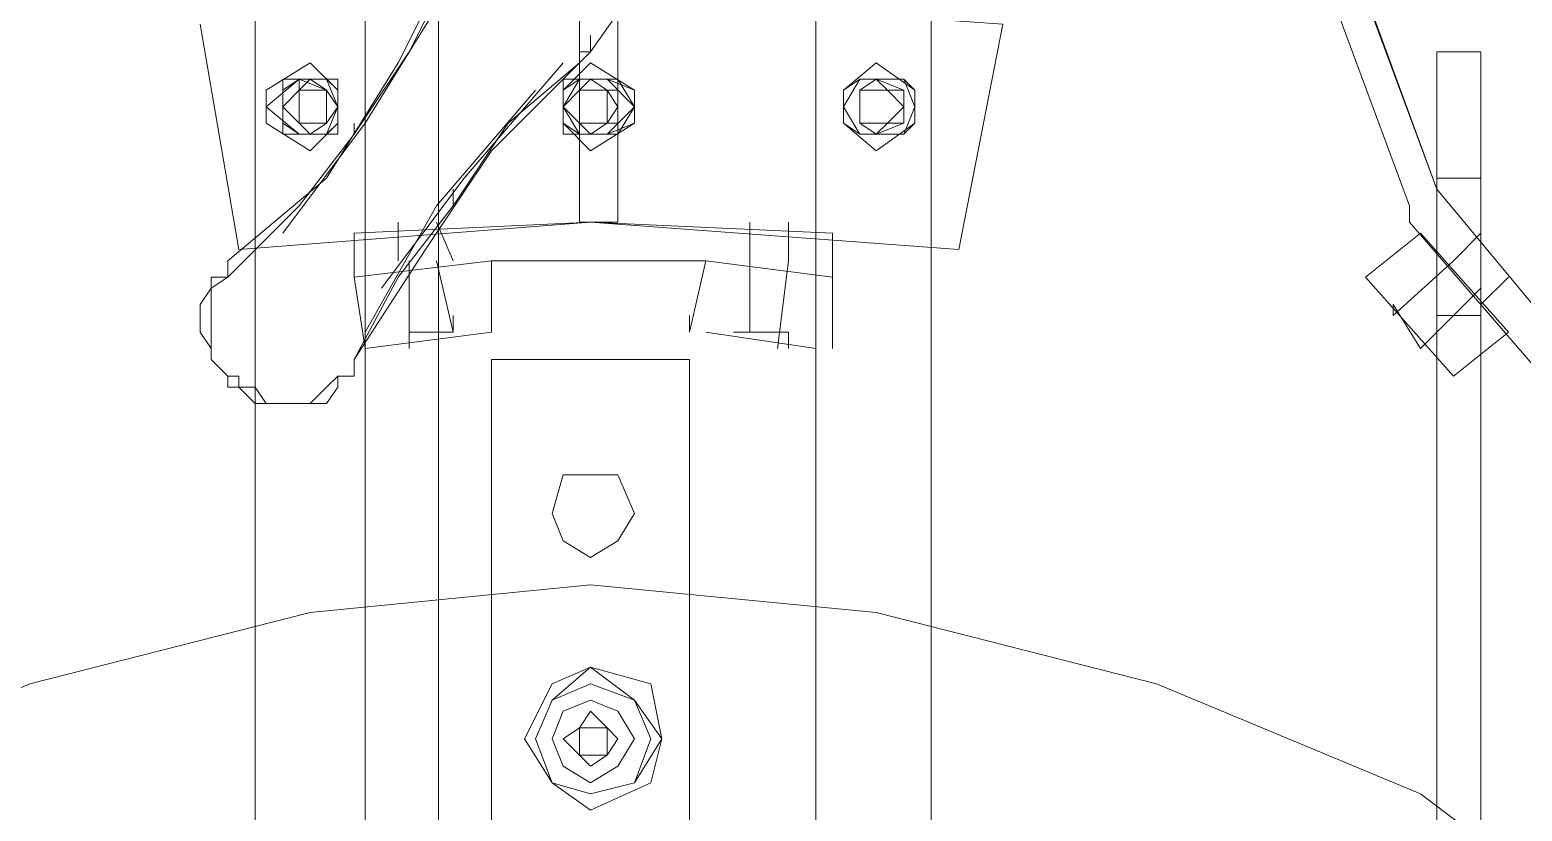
# Model space of a CAD drawing. Header units: millimetres. Extents: x 3220 to 226993, y 817 to 176024.
# Drawn here: x 158160.7 to 158553.4, y 88994.5 to 89200.1 of the extents above; entities that cross this region are included whole.
import ezdxf

# ---------------------------------------------------------------- set-up
doc = ezdxf.new("R2010")
doc.units = ezdxf.units.MM
doc.linetypes.add('AXES', pattern=[50.8, 31.75, -6.35, 6.35, -6.35])
doc.layers.add('Axe', color=1, linetype='AXES', lineweight=9)

# ---------------------------------------------------------------- blocks, each defined once
blk = doc.blocks.new('section c-d')
at = {"layer": 'Axe', "ltscale": 15}
blk.add_line((9000, -4000), (9000, 33323.92), dxfattribs=at)
blk = doc.blocks.new('ligne broyage L 2')
at = {"color": 7, "linetype": 'Continuous', "lineweight": 5, "true_color": 0x000007}
for points in [[(-59.31, 10824.55), (-59.31, 11646.21), (-59.31, 11646.21)], [(-59.31, 10815.87), (-59.31, 11646.21), (-59.31, 11646.21)], [(59.31, 11646.21), (59.31, 10824.55), (59.31, 10824.55)], [(59.31, 11646.21), (59.31, 10815.87), (59.31, 10815.87)], [(-88.24, 10846.25), (-88.24, 11634.64), (-88.24, 11634.64)], [(89.69, 11634.64), (89.69, 10846.25), (89.69, 10846.25)], [(222.77, 11354), (141.76, 11575.33), (144.66, 11627.4)], [(141.76, 11575.33), (222.77, 11354)], [(215.54, 11349.66), (134.53, 11568.09), (141.76, 11572.43)], [(315.35, 11242.61), (222.77, 11354), (141.76, 11572.43)], [(44.84, 11453.81), (0, 11390.16)], [(-95.47, 11335.19), (-69.44, 11356.89), (-50.63, 11387.27), (-36.16, 11416.2)], [(-62.2, 11368.46), (-47.74, 11390.16), (-36.16, 11413.31)], [(-81.01, 11342.43), (-59.31, 11371.36), (-40.5, 11401.74)], [(-2.89, 11404.63), (-2.89, 11345.32), (7.23, 11345.32), (7.23, 11404.63)], [(7.23, 11404.63), (108.49, 11397.4), (96.92, 11338.09)], [(-102.71, 11397.4), (-92.58, 11338.09), (-92.58, 11338.09)], [(0, 11390.16), (0, 11394.5)], [(0, 11390.16), (0, 11394.5)], [(0, 11390.16), (0, 11394.5), (0, 11394.5)], [(0, 11390.16), (-26.04, 11364.12), (-43.4, 11338.09), (-62.2, 11309.15)], [(-2.89, 11390.16), (0, 11390.16)], [(-2.89, 11387.27), (0, 11390.16)], [(222.77, 11390.16), (222.77, 10765.24), (222.77, 10765.24)], [(234.35, 11345.32), (234.35, 11390.16), (222.77, 11390.16)], [(-85.35, 11380.04), (-73.78, 11387.27), (-73.78, 11387.27)], [(-73.78, 11387.27), (-66.54, 11380.04), (-66.54, 11371.36)], [(-7.23, 11387.27), (-33.27, 11356.89), (-54.97, 11327.96)], [(-2.89, 11387.27), (-21.7, 11371.36), (-36.16, 11349.66)], [(-7.23, 11380.04), (0, 11387.27), (0, 11387.27)], [(0, 11387.27), (11.57, 11380.04), (11.57, 11371.36)], [(66.54, 11380.04), (75.22, 11387.27), (75.22, 11387.27)], [(75.22, 11387.27), (85.35, 11380.04), (85.35, 11371.36)], [(-76.67, 11382.93), (-85.35, 11375.7), (-76.67, 11368.46)], [(-73.78, 11368.46), (-69.44, 11371.36), (-69.44, 11380.04), (-76.67, 11382.93), (-76.67, 11380.04), (-81.01, 11375.7)], [(-76.67, 11382.93), (-81.01, 11380.04), (-81.01, 11371.36), (-76.67, 11368.46)], [(-69.44, 11382.93), (-66.54, 11375.7), (-66.54, 11382.93), (-81.01, 11382.93), (-81.01, 11368.46), (-66.54, 11368.46), (-66.54, 11375.7)], [(-69.44, 11382.93), (-76.67, 11382.93)], [(-69.44, 11368.46), (-66.54, 11371.36), (-66.54, 11380.04), (-69.44, 11382.93)], [(-2.89, 11368.46), (-7.23, 11375.7), (-2.89, 11382.93), (4.34, 11382.93)], [(4.34, 11382.93), (11.57, 11375.7), (7.23, 11382.93), (-7.23, 11382.93), (-7.23, 11368.46), (7.23, 11368.46), (11.57, 11375.7)], [(-2.89, 11382.93), (-7.23, 11380.04), (-7.23, 11371.36), (-2.89, 11368.46)], [(0, 11368.46), (4.34, 11371.36), (7.23, 11371.36), (7.23, 11380.04), (4.34, 11380.04), (0, 11382.93), (-2.89, 11380.04), (-2.89, 11375.7)], [(4.34, 11368.46), (11.57, 11371.36), (11.57, 11380.04), (4.34, 11382.93)], [(70.88, 11368.46), (66.54, 11375.7), (70.88, 11382.93), (82.46, 11382.93)], [(82.46, 11382.93), (70.88, 11382.93), (66.54, 11375.7), (70.88, 11368.46), (82.46, 11368.46), (85.35, 11375.7)], [(70.88, 11382.93), (66.54, 11380.04), (66.54, 11371.36), (70.88, 11368.46)], [(75.22, 11368.46), (78.12, 11371.36), (82.46, 11371.36), (82.46, 11380.04), (78.12, 11380.04), (75.22, 11382.93), (70.88, 11380.04), (70.88, 11375.7)], [(82.46, 11368.46), (85.35, 11371.36), (85.35, 11380.04), (82.46, 11382.93)], [(-85.35, 11371.36), (-85.35, 11380.04), (-85.35, 11380.04)], [(-73.78, 11371.36), (-69.44, 11371.36), (-69.44, 11380.04), (-76.67, 11380.04), (-76.67, 11375.7)], [(-14.47, 11380.04), (-40.5, 11349.66), (-59.31, 11316.39)], [(-7.23, 11371.36), (-7.23, 11380.04), (-7.23, 11380.04)], [(0, 11371.36), (4.34, 11371.36), (4.34, 11380.04), (-2.89, 11380.04), (-2.89, 11375.7)], [(66.54, 11371.36), (66.54, 11380.04), (66.54, 11380.04)], [(75.22, 11371.36), (78.12, 11371.36), (82.46, 11375.7), (82.46, 11380.04), (70.88, 11380.04), (70.88, 11375.7)], [(-76.67, 11368.46), (-69.44, 11368.46), (-66.54, 11375.7)], [(-2.89, 11368.46), (4.34, 11368.46), (11.57, 11375.7)], [(70.88, 11368.46), (82.46, 11368.46), (85.35, 11375.7)], [(-73.78, 11364.12), (-85.35, 11371.36), (-85.35, 11371.36)], [(-66.54, 11371.36), (-73.78, 11364.12)], [(-62.2, 11368.46), (-62.2, 11371.36)], [(0, 11364.12), (-7.23, 11371.36), (-7.23, 11371.36)], [(11.57, 11371.36), (0, 11364.12), (0, 11364.12)], [(75.22, 11364.12), (66.54, 11371.36), (66.54, 11371.36)], [(85.35, 11371.36), (75.22, 11364.12), (75.22, 11364.12)], [(-95.47, 11330.85), (-76.67, 11349.66), (-62.2, 11368.46)], [(234.35, 11356.89), (222.77, 11356.89)], [(222.77, 11354), (222.77, 11356.89)], [(222.77, 11354), (222.77, 11356.89)], [(-36.16, 11354), (-36.16, 11349.66)], [(222.77, 11354), (315.35, 11242.61), (348.63, 11216.57)], [(-36.16, 11349.66), (-50.63, 11330.85), (-62.2, 11309.15)], [(215.54, 11349.66), (215.54, 11345.32), (308.12, 11238.27)], [(96.92, 11338.09), (0, 11345.32), (-92.58, 11338.09)], [(63.65, 11342.43), (0, 11345.32), (-62.2, 11342.43), (-62.2, 11330.85), (-26.04, 11335.19)], [(-50.63, 11335.19), (-50.63, 11345.32), (-50.63, 11345.32)], [(-36.16, 11335.19), (-40.5, 11345.32)], [(41.95, 11345.32), (41.95, 11335.19)], [(52.08, 11335.19), (52.08, 11345.32)], [(234.35, 11345.32), (234.35, 10690.02), (234.35, 10690.02)], [(63.65, 11330.85), (63.65, 11342.43)], [(203.97, 11330.85), (218.43, 11342.43)], [(227.11, 11304.82), (241.58, 11316.39), (218.43, 11342.43)], [(234.35, 11342.43), (227.11, 11335.19)], [(-95.47, 11335.19), (-95.47, 11330.85), (-99.81, 11327.96), (-99.81, 11309.15), (-95.47, 11304.82), (-92.58, 11304.82), (-92.58, 11301.92), (-88.24, 11301.92), (-85.35, 11297.58), (-73.78, 11297.58), (-69.44, 11301.92), (-66.54, 11304.82), (-62.2, 11304.82), (-62.2, 11309.15)], [(-26.04, 11316.39), (-26.04, 11335.19), (-62.2, 11330.85)], [(-47.74, 11335.19), (-47.74, 11312.05)], [(-36.16, 11316.39), (-40.5, 11335.19), (-40.5, 11335.19)], [(-26.04, 11335.19), (30.38, 11335.19), (63.65, 11330.85)], [(26.04, 11316.39), (30.38, 11335.19), (63.65, 11330.85)], [(41.95, 11335.19), (41.95, 11316.39)], [(49.18, 11312.05), (52.08, 11335.19)], [(227.11, 11335.19), (211.2, 11320.73)], [(-99.81, 11330.85), (-99.81, 11327.96), (-102.71, 11323.62), (-102.71, 11316.39), (-99.81, 11312.05), (-99.81, 11309.15), (-95.47, 11304.82), (-95.47, 11301.92), (-92.58, 11301.92), (-88.24, 11297.58), (-69.44, 11297.58), (-66.54, 11301.92), (-66.54, 11304.82)], [(-95.47, 11330.85), (-99.81, 11330.85), (-99.81, 11330.85)], [(-95.47, 11330.85), (-99.81, 11330.85)], [(-59.31, 11312.05), (-62.2, 11330.85)], [(63.65, 11312.05), (63.65, 11330.85), (63.65, 11330.85)], [(203.97, 11330.85), (227.11, 11304.82), (227.11, 11304.82)], [(234.35, 11323.62), (241.58, 11330.85)], [(218.43, 11312.05), (234.35, 11327.96)], [(211.2, 11323.62), (218.43, 11312.05), (218.43, 11312.05)], [(211.2, 11320.73), (211.2, 11323.62), (211.2, 11323.62)], [(-36.16, 11316.39), (-36.16, 11320.73)], [(26.04, 11316.39), (26.04, 11320.73)], [(222.77, 11320.73), (234.35, 11320.73)], [(-59.31, 11312.05), (-26.04, 11316.39), (-26.04, 11316.39)], [(-36.16, 11316.39), (-47.74, 11316.39), (-47.74, 11312.05)], [(59.31, 11312.05), (30.38, 11316.39)], [(52.08, 11316.39), (37.61, 11316.39), (37.61, 11316.39)], [(52.08, 11312.05), (52.08, 11316.39)], [(-66.54, 11304.82), (-62.2, 11304.82), (-62.2, 11309.15)], [(-26.04, 11309.15), (26.04, 11309.15), (26.04, 11309.15)], [(26.04, 11171.73), (-26.04, 11171.73), (-26.04, 11309.15)], [(26.04, 11309.15), (26.04, 11171.73), (26.04, 11171.73)], [(-66.54, 11304.82), (-62.2, 11304.82)], [(436.87, 10820.21), (429.63, 10893.99), (407.94, 10967.76), (377.56, 11034.3), (334.16, 11097.95), (277.74, 11150.03), (218.43, 11194.87), (149, 11223.81), (75.22, 11242.61), (0, 11249.85), (-73.78, 11242.61), (-147.55, 11223.81), (-214.09, 11194.87), (-277.74, 11150.03), (-328.37, 11097.95), (-373.22, 11034.3), (-406.49, 10967.76), (-425.29, 10893.99), (-432.53, 10820.21)], [(0, 11205), (4.34, 11205), (4.34, 11212.23), (-2.89, 11212.23), (-2.89, 11209.34)]]:
    blk.add_lwpolyline(points, dxfattribs=at)
for points in [[(-66.54, 11375.7), (-69.44, 11380.04), (-73.78, 11382.93), (-76.67, 11380.04), (-81.01, 11375.7), (-76.67, 11371.36), (-73.78, 11368.46), (-69.44, 11371.36)], [(-66.54, 11375.7), (-69.44, 11380.04), (-73.78, 11382.93), (-76.67, 11380.04), (-81.01, 11375.7), (-76.67, 11371.36), (-73.78, 11368.46), (-69.44, 11371.36)], [(-66.54, 11375.7), (-69.44, 11382.93), (-81.01, 11382.93), (-81.01, 11368.46), (-69.44, 11368.46)], [(7.23, 11375.7), (4.34, 11380.04), (0, 11382.93), (-2.89, 11380.04), (-7.23, 11375.7), (-2.89, 11371.36), (0, 11368.46), (4.34, 11371.36)], [(7.23, 11375.7), (4.34, 11380.04), (0, 11382.93), (-2.89, 11380.04), (-2.89, 11371.36), (0, 11368.46), (4.34, 11371.36)], [(85.35, 11375.7), (82.46, 11382.93), (70.88, 11382.93), (66.54, 11375.7), (70.88, 11368.46), (82.46, 11368.46)], [(82.46, 11375.7), (82.46, 11380.04), (75.22, 11382.93), (70.88, 11380.04), (70.88, 11371.36), (75.22, 11368.46), (82.46, 11371.36)], [(82.46, 11375.7), (82.46, 11380.04), (75.22, 11382.93), (70.88, 11380.04), (70.88, 11371.36), (75.22, 11368.46), (82.46, 11371.36)], [(85.35, 11375.7), (82.46, 11382.93)], [(-69.44, 11375.7), (-69.44, 11380.04), (-76.67, 11380.04), (-76.67, 11371.36), (-69.44, 11371.36)], [(-69.44, 11375.7), (-69.44, 11380.04), (-76.67, 11380.04), (-76.67, 11371.36), (-69.44, 11371.36)], [(7.23, 11375.7), (4.34, 11380.04), (-2.89, 11380.04), (-2.89, 11371.36), (4.34, 11371.36)], [(7.23, 11375.7), (4.34, 11380.04), (-2.89, 11380.04), (-2.89, 11371.36), (4.34, 11371.36)], [(82.46, 11375.7), (78.12, 11380.04), (70.88, 11380.04), (70.88, 11371.36), (78.12, 11371.36)], [(82.46, 11375.7), (78.12, 11380.04), (70.88, 11380.04), (70.88, 11371.36), (78.12, 11371.36)], [(11.57, 11268.65), (7.23, 11278.78), (-7.23, 11278.78), (-10.13, 11268.65), (-7.23, 11261.42), (0, 11257.08), (7.23, 11261.42)], [(18.81, 11209.34), (11.57, 11219.47), (0, 11228.15), (-10.13, 11219.47), (-14.47, 11209.34), (-10.13, 11197.77), (0, 11194.87), (11.57, 11197.77), (18.81, 11209.34), (15.91, 11223.81), (0, 11228.15), (-10.13, 11223.81), (-17.36, 11209.34), (-10.13, 11197.77), (0, 11190.54), (15.91, 11197.77)], [(15.91, 11209.34), (11.57, 11219.47), (0, 11223.81), (-10.13, 11219.47), (-14.47, 11209.34), (-10.13, 11197.77), (0, 11194.87), (11.57, 11197.77)], [(11.57, 11209.34), (7.23, 11216.57), (0, 11219.47), (-7.23, 11216.57), (-10.13, 11209.34), (-7.23, 11202.11), (0, 11197.77), (7.23, 11202.11)], [(11.57, 11209.34), (7.23, 11216.57), (0, 11219.47), (-7.23, 11216.57), (-10.13, 11209.34), (-7.23, 11202.11), (0, 11197.77), (7.23, 11202.11), (11.57, 11209.34), (7.23, 11216.57), (0, 11219.47), (-7.23, 11216.57), (-10.13, 11209.34), (-7.23, 11202.11), (0, 11197.77), (7.23, 11202.11)], [(11.57, 11209.34), (7.23, 11216.57), (0, 11219.47), (-7.23, 11216.57), (-10.13, 11209.34), (-7.23, 11202.11), (0, 11197.77), (7.23, 11202.11)], [(7.23, 11209.34), (4.34, 11212.23), (0, 11216.57), (-2.89, 11212.23), (-7.23, 11209.34), (-2.89, 11205), (0, 11202.11), (4.34, 11205)], [(4.34, 11209.34), (4.34, 11212.23), (-2.89, 11212.23), (-2.89, 11205), (4.34, 11205)], [(4.34, 11209.34), (4.34, 11212.23), (-2.89, 11212.23), (-2.89, 11205), (4.34, 11205)]]:
    blk.add_lwpolyline(points, close=True, dxfattribs=at)

msp = doc.modelspace()

# ---------------------------------------------------------------- block references
at = {"color": 2}
msp.add_blockref('section c-d', (149268.23, 77542.36), dxfattribs=at)
msp.add_blockref('ligne broyage L 2', (158308.23, 77804.19))

doc.saveas('drawing.dxf')
